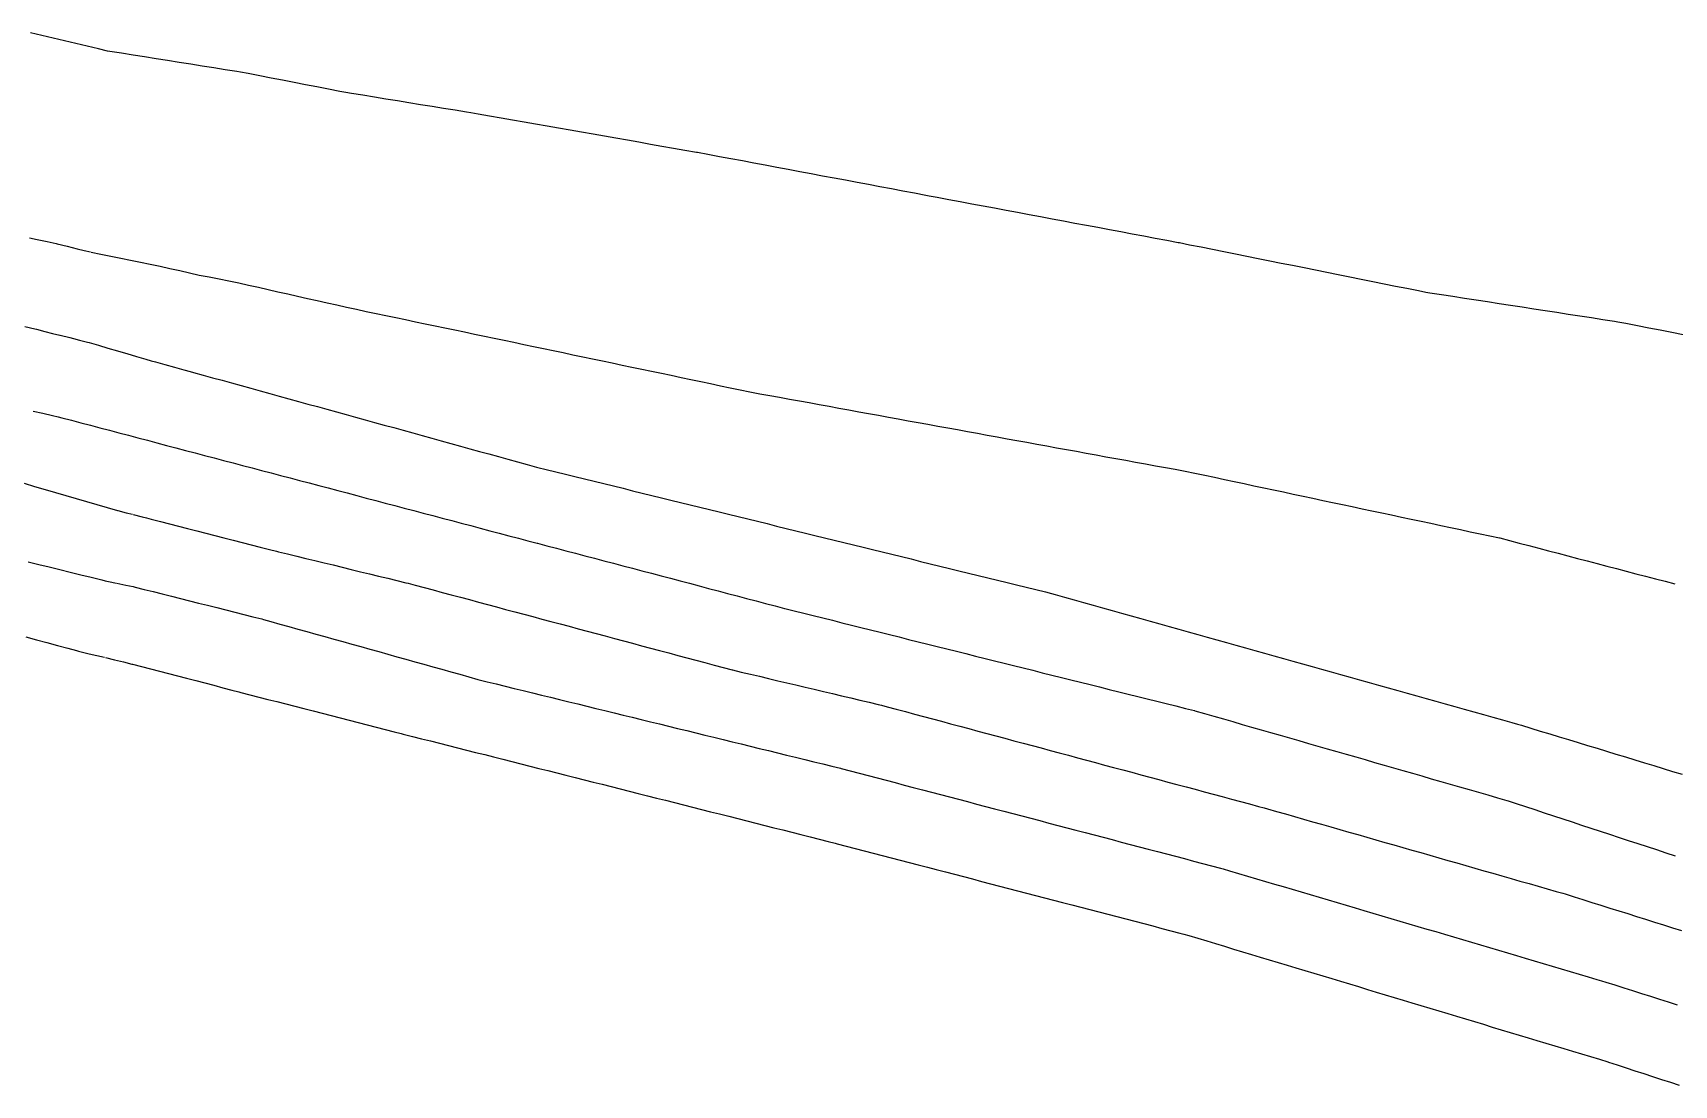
# Model space of a CAD drawing. Extents: x 6451167 to 6455043, y 1871096 to 1873438.
# Drawn here: x 6454539.2 to 6454791.3, y 1871154.2 to 1871315.8 of the extents above; entities that cross this region are included whole.
import ezdxf

# ---------------------------------------------------------------- set-up
doc = ezdxf.new("R2010")
doc.units = 0
doc.header["$LTSCALE"] = 100
doc.header["$MEASUREMENT"] = 0
for name, color, linetype in [('seg001', 1, 'CONTINUOUS'), ('seg002', 1, 'CONTINUOUS'), ('seg004', 1, 'CONTINUOUS'), ('seg011', 1, 'CONTINUOUS')]:
    doc.layers.add(name, color=color, linetype=linetype)

msp = doc.modelspace()

# ---------------------------------------------------------------- linework, layer by layer
at = {"layer": 'seg001'}
for points in [[(6454538.68, 1871284.33), (6454539.83, 1871284.09), (6454541.38, 1871283.77), (6454542.73, 1871283.49), (6454542.92, 1871283.44), (6454544.45, 1871283.06), (6454545.98, 1871282.67), (6454547.06, 1871282.41), (6454548.04, 1871282.17), (6454548.04, 1871282.17)], [(6454537.95, 1871270.73), (6454539.47, 1871270.35), (6454539.71, 1871270.29), (6454541, 1871269.96), (6454542.21, 1871269.67), (6454543.3, 1871269.4), (6454543.3, 1871269.4)], [(6454537.86, 1871246.63), (6454539.45, 1871246.16), (6454541.05, 1871245.7), (6454542.64, 1871245.24), (6454544.23, 1871244.77), (6454545.83, 1871244.31), (6454547.42, 1871243.84), (6454549.02, 1871243.38), (6454550.61, 1871242.91), (6454552.2, 1871242.45), (6454552.24, 1871242.44), (6454553.5, 1871242.11), (6454554.46, 1871241.87), (6454554.46, 1871241.87)], [(6454538.46, 1871234.57), (6454540.07, 1871234.17), (6454541.68, 1871233.77), (6454543.3, 1871233.38), (6454544.91, 1871232.98), (6454546.52, 1871232.59), (6454548.14, 1871232.19), (6454549.75, 1871231.79), (6454550.29, 1871231.66), (6454551.31, 1871231.42), (6454551.97, 1871231.28), (6454551.97, 1871231.28)], [(6454538.1, 1871223.03), (6454539.71, 1871222.6), (6454541.33, 1871222.16), (6454542.94, 1871221.72), (6454544.56, 1871221.28), (6454545.88, 1871220.92), (6454546.17, 1871220.85), (6454547.8, 1871220.45), (6454550.2, 1871219.91), (6454550.2, 1871219.91)]]:
    msp.add_lwpolyline(points, dxfattribs=at)
at = {"layer": 'seg002'}
msp.add_lwpolyline([(6454548.13, 1871282.15), (6454549.64, 1871281.85), (6454551.15, 1871281.54), (6454552.67, 1871281.24), (6454554.18, 1871280.93), (6454555.69, 1871280.63), (6454557.21, 1871280.32), (6454558.72, 1871280), (6454560.22, 1871279.65), (6454561.73, 1871279.3), (6454563.23, 1871278.96), (6454564.74, 1871278.63), (6454566.26, 1871278.33), (6454567.77, 1871278.03), (6454569.29, 1871277.73), (6454570.8, 1871277.41), (6454572.3, 1871277.07), (6454573.81, 1871276.74), (6454575.32, 1871276.4), (6454576.82, 1871276.06), (6454578.33, 1871275.72), (6454579.84, 1871275.38), (6454581.34, 1871275.04), (6454582.85, 1871274.7), (6454584.36, 1871274.37), (6454585.86, 1871274.03), (6454587.37, 1871273.69), (6454588.88, 1871273.36), (6454590.39, 1871273.05), (6454591.9, 1871272.73), (6454593.41, 1871272.41), (6454594.92, 1871272.09), (6454596.44, 1871271.78), (6454597.95, 1871271.46), (6454599.46, 1871271.14), (6454600.97, 1871270.83), (6454602.48, 1871270.51), (6454603.99, 1871270.19), (6454605.5, 1871269.88), (6454607.02, 1871269.56), (6454608.53, 1871269.24), (6454610.04, 1871268.92), (6454611.55, 1871268.61), (6454613.06, 1871268.29), (6454614.57, 1871267.97), (6454616.08, 1871267.66), (6454617.59, 1871267.34), (6454619.11, 1871267.02), (6454620.62, 1871266.71), (6454622.13, 1871266.39), (6454623.64, 1871266.07), (6454625.15, 1871265.75), (6454626.66, 1871265.44), (6454628.17, 1871265.12), (6454629.69, 1871264.8), (6454631.2, 1871264.49), (6454632.71, 1871264.17), (6454634.22, 1871263.85), (6454635.73, 1871263.54), (6454637.24, 1871263.22), (6454638.75, 1871262.9), (6454640.26, 1871262.58), (6454641.78, 1871262.27), (6454643.29, 1871261.95), (6454644.8, 1871261.63), (6454646.31, 1871261.32), (6454647.82, 1871261), (6454649.33, 1871260.68), (6454650.85, 1871260.4), (6454652.37, 1871260.12), (6454653.89, 1871259.85), (6454655.41, 1871259.57), (6454656.93, 1871259.29), (6454658.45, 1871259.02), (6454659.97, 1871258.74), (6454661.48, 1871258.46), (6454663, 1871258.19), (6454664.52, 1871257.91), (6454666.04, 1871257.63), (6454667.56, 1871257.36), (6454669.08, 1871257.08), (6454670.6, 1871256.8), (6454672.12, 1871256.53), (6454673.64, 1871256.25), (6454675.16, 1871255.97), (6454676.68, 1871255.7), (6454678.2, 1871255.42), (6454679.72, 1871255.14), (6454681.23, 1871254.87), (6454682.75, 1871254.59), (6454684.27, 1871254.31), (6454685.79, 1871254.04), (6454687.31, 1871253.76), (6454688.83, 1871253.48), (6454690.35, 1871253.21), (6454691.87, 1871252.93), (6454693.39, 1871252.65), (6454694.91, 1871252.38), (6454696.43, 1871252.1), (6454697.95, 1871251.82), (6454699.47, 1871251.55), (6454700.98, 1871251.27), (6454702.5, 1871250.99), (6454704.02, 1871250.72), (6454705.54, 1871250.44), (6454707.06, 1871250.16), (6454708.58, 1871249.89), (6454710.1, 1871249.61), (6454711.62, 1871249.33), (6454713.14, 1871249.06), (6454714.66, 1871248.78), (6454716.18, 1871248.5), (6454717.69, 1871248.19), (6454719.2, 1871247.87), (6454720.71, 1871247.55), (6454722.22, 1871247.23), (6454723.73, 1871246.91), (6454725.24, 1871246.59), (6454726.75, 1871246.26), (6454728.26, 1871245.94), (6454729.77, 1871245.62), (6454731.28, 1871245.3), (6454732.79, 1871244.98), (6454734.3, 1871244.66), (6454735.81, 1871244.34), (6454737.32, 1871244.01), (6454738.83, 1871243.69), (6454740.34, 1871243.37), (6454741.86, 1871243.05), (6454743.37, 1871242.73), (6454744.88, 1871242.41), (6454746.39, 1871242.09), (6454747.9, 1871241.76), (6454749.41, 1871241.44), (6454750.92, 1871241.12), (6454752.43, 1871240.8), (6454753.94, 1871240.48), (6454755.45, 1871240.16), (6454756.96, 1871239.84), (6454758.47, 1871239.52), (6454759.98, 1871239.19), (6454761.49, 1871238.87), (6454763, 1871238.55), (6454764.45, 1871238.24), (6454764.51, 1871238.23), (6454766, 1871237.83), (6454767.5, 1871237.44), (6454768.99, 1871237.05), (6454770.49, 1871236.66), (6454771.98, 1871236.27), (6454773.47, 1871235.88), (6454774.97, 1871235.48), (6454776.46, 1871235.09), (6454777.95, 1871234.7), (6454779.45, 1871234.31), (6454780.94, 1871233.92), (6454782.43, 1871233.53), (6454783.93, 1871233.13), (6454785.42, 1871232.74), (6454786.92, 1871232.35), (6454788.41, 1871231.96), (6454789.9, 1871231.57), (6454791.4, 1871231.18)], dxfattribs=at)
at = {"layer": 'seg004'}
msp.add_lwpolyline([(6454792.69, 1871269.45), (6454790.93, 1871269.79), (6454789.17, 1871270.14), (6454787.41, 1871270.48), (6454785.65, 1871270.82), (6454783.89, 1871271.16), (6454782.65, 1871271.4), (6454782.13, 1871271.48), (6454780.35, 1871271.76), (6454778.58, 1871272.03), (6454776.81, 1871272.3), (6454775.04, 1871272.58), (6454773.27, 1871272.85), (6454771.5, 1871273.12), (6454769.72, 1871273.4), (6454767.95, 1871273.67), (6454766.18, 1871273.94), (6454764.41, 1871274.22), (6454762.64, 1871274.49), (6454760.87, 1871274.76), (6454759.09, 1871275.04), (6454757.32, 1871275.31), (6454755.55, 1871275.58), (6454753.78, 1871275.86), (6454753.18, 1871275.95), (6454752.02, 1871276.18), (6454750.26, 1871276.54), (6454748.5, 1871276.89), (6454746.74, 1871277.24), (6454744.99, 1871277.6), (6454743.23, 1871277.95), (6454741.47, 1871278.3), (6454739.71, 1871278.65), (6454737.96, 1871279.01), (6454736.2, 1871279.36), (6454734.44, 1871279.71), (6454732.69, 1871280.07), (6454730.93, 1871280.42), (6454729.17, 1871280.77), (6454727.41, 1871281.13), (6454725.66, 1871281.48), (6454723.9, 1871281.83), (6454722.14, 1871282.19), (6454720.38, 1871282.54), (6454718.63, 1871282.89), (6454716.87, 1871283.24), (6454715.29, 1871283.56), (6454715.11, 1871283.6), (6454713.35, 1871283.93), (6454711.59, 1871284.26), (6454709.82, 1871284.59), (6454708.06, 1871284.92), (6454706.3, 1871285.25), (6454704.54, 1871285.58), (6454702.78, 1871285.91), (6454701.02, 1871286.24), (6454699.25, 1871286.57), (6454697.49, 1871286.9), (6454695.73, 1871287.23), (6454693.97, 1871287.56), (6454692.21, 1871287.89), (6454690.44, 1871288.22), (6454688.68, 1871288.55), (6454686.92, 1871288.88), (6454685.16, 1871289.21), (6454683.4, 1871289.54), (6454681.63, 1871289.87), (6454679.87, 1871290.2), (6454678.11, 1871290.53), (6454676.88, 1871290.76), (6454676.35, 1871290.86), (6454674.59, 1871291.19), (6454672.83, 1871291.52), (6454671.06, 1871291.85), (6454669.3, 1871292.18), (6454667.54, 1871292.52), (6454665.78, 1871292.85), (6454664.02, 1871293.18), (6454662.25, 1871293.51), (6454660.49, 1871293.84), (6454658.73, 1871294.17), (6454656.97, 1871294.5), (6454655.21, 1871294.83), (6454653.44, 1871295.16), (6454651.68, 1871295.49), (6454649.92, 1871295.82), (6454648.16, 1871296.15), (6454646.4, 1871296.48), (6454644.64, 1871296.81), (6454642.87, 1871297.14), (6454641.27, 1871297.44), (6454641.11, 1871297.47), (6454639.35, 1871297.78), (6454637.58, 1871298.09), (6454635.81, 1871298.4), (6454634.05, 1871298.71), (6454632.28, 1871299.02), (6454630.52, 1871299.33), (6454628.75, 1871299.64), (6454626.99, 1871299.95), (6454625.22, 1871300.26), (6454623.46, 1871300.57), (6454621.69, 1871300.88), (6454619.92, 1871301.19), (6454618.16, 1871301.5), (6454616.39, 1871301.81), (6454614.63, 1871302.12), (6454612.86, 1871302.43), (6454611.1, 1871302.74), (6454609.33, 1871303.05), (6454607.57, 1871303.36), (6454606.46, 1871303.55), (6454605.8, 1871303.66), (6454604.03, 1871303.94), (6454602.26, 1871304.23), (6454600.49, 1871304.52), (6454598.72, 1871304.8), (6454596.95, 1871305.09), (6454595.18, 1871305.38), (6454593.41, 1871305.67), (6454591.64, 1871305.95), (6454589.87, 1871306.24), (6454588.1, 1871306.53), (6454587.23, 1871306.67), (6454586.34, 1871306.84), (6454584.58, 1871307.18), (6454582.82, 1871307.52), (6454581.06, 1871307.86), (6454579.3, 1871308.21), (6454577.54, 1871308.55), (6454575.78, 1871308.89), (6454574.02, 1871309.23), (6454572.26, 1871309.57), (6454571.09, 1871309.8), (6454570.5, 1871309.89), (6454568.73, 1871310.17), (6454566.96, 1871310.45), (6454565.19, 1871310.73), (6454563.42, 1871311.02), (6454561.65, 1871311.3), (6454559.87, 1871311.58), (6454558.1, 1871311.86), (6454556.33, 1871312.14), (6454554.56, 1871312.42), (6454552.79, 1871312.7), (6454551.02, 1871312.98), (6454550.62, 1871313.05), (6454549.27, 1871313.37), (6454547.53, 1871313.78), (6454545.78, 1871314.19), (6454544.04, 1871314.6), (6454542.3, 1871315.02), (6454540.55, 1871315.43), (6454538.81, 1871315.84)], dxfattribs=at)
at = {"layer": 'seg011'}
for points in [[(6454543.39, 1871269.39), (6454543.39, 1871269.39), (6454544.86, 1871269.01), (6454545.44, 1871268.86), (6454546.33, 1871268.64), (6454547.57, 1871268.32), (6454547.8, 1871268.25), (6454549.26, 1871267.83), (6454550.71, 1871267.4), (6454552.17, 1871266.98), (6454552.67, 1871266.83), (6454553.63, 1871266.55), (6454555.09, 1871266.12), (6454556.54, 1871265.69), (6454557.37, 1871265.44), (6454558, 1871265.27), (6454559.47, 1871264.87), (6454560.93, 1871264.47), (6454562.39, 1871264.07), (6454563.33, 1871263.81), (6454563.86, 1871263.66), (6454565.32, 1871263.26), (6454566.79, 1871262.85), (6454568.25, 1871262.45), (6454569.71, 1871262.05), (6454571.18, 1871261.64), (6454572.64, 1871261.24), (6454574.11, 1871260.83), (6454575.57, 1871260.43), (6454577.03, 1871260.03), (6454578.5, 1871259.62), (6454579.96, 1871259.22), (6454581.42, 1871258.81), (6454582.89, 1871258.41), (6454584.35, 1871258.01), (6454585.82, 1871257.6), (6454587.28, 1871257.2), (6454588.74, 1871256.79), (6454590.21, 1871256.39), (6454591.67, 1871255.99), (6454593.14, 1871255.58), (6454594.6, 1871255.18), (6454596.06, 1871254.77), (6454597.53, 1871254.37), (6454598.99, 1871253.97), (6454600.45, 1871253.56), (6454601.92, 1871253.16), (6454603.38, 1871252.75), (6454604.85, 1871252.35), (6454606.31, 1871251.95), (6454607.77, 1871251.54), (6454609.24, 1871251.14), (6454610.7, 1871250.73), (6454612.16, 1871250.33), (6454613.63, 1871249.93), (6454615.09, 1871249.52), (6454616.56, 1871249.12), (6454616.76, 1871249.06), (6454618.03, 1871248.75), (6454619.5, 1871248.39), (6454620.98, 1871248.03), (6454622.45, 1871247.67), (6454623.93, 1871247.3), (6454625.4, 1871246.94), (6454626.88, 1871246.58), (6454628.35, 1871246.22), (6454629.83, 1871245.86), (6454631.3, 1871245.49), (6454632.78, 1871245.13), (6454634.25, 1871244.77), (6454635.73, 1871244.41), (6454637.2, 1871244.05), (6454638.68, 1871243.68), (6454640.15, 1871243.32), (6454641.63, 1871242.96), (6454643.1, 1871242.6), (6454644.58, 1871242.24), (6454646.05, 1871241.87), (6454647.53, 1871241.51), (6454649, 1871241.15), (6454650.47, 1871240.79), (6454651.95, 1871240.43), (6454653.42, 1871240.06), (6454654.9, 1871239.7), (6454656.37, 1871239.34), (6454657.85, 1871238.98), (6454659.32, 1871238.62), (6454660.8, 1871238.25), (6454662.27, 1871237.89), (6454663.75, 1871237.53), (6454665.22, 1871237.17), (6454666.7, 1871236.81), (6454668.17, 1871236.44), (6454669.65, 1871236.08), (6454671.12, 1871235.72), (6454672.6, 1871235.36), (6454674.07, 1871235), (6454675.55, 1871234.63), (6454677.02, 1871234.27), (6454678.5, 1871233.91), (6454679.97, 1871233.55), (6454681.44, 1871233.19), (6454682.92, 1871232.82), (6454684.39, 1871232.46), (6454685.87, 1871232.1), (6454687.34, 1871231.74), (6454688.82, 1871231.38), (6454690.29, 1871231.01), (6454691.77, 1871230.65), (6454693.24, 1871230.29), (6454694.72, 1871229.93), (6454695.66, 1871229.7), (6454696.19, 1871229.55), (6454697.65, 1871229.14), (6454699.11, 1871228.73), (6454700.57, 1871228.32), (6454702.04, 1871227.91), (6454703.5, 1871227.5), (6454704.96, 1871227.09), (6454706.42, 1871226.68), (6454707.89, 1871226.27), (6454709.35, 1871225.86), (6454710.81, 1871225.45), (6454712.27, 1871225.04), (6454713.73, 1871224.63), (6454715.2, 1871224.22), (6454716.66, 1871223.81), (6454718.12, 1871223.4), (6454719.58, 1871222.99), (6454721.05, 1871222.58), (6454722.51, 1871222.17), (6454723.97, 1871221.76), (6454725.43, 1871221.35), (6454726.89, 1871220.94), (6454728.36, 1871220.53), (6454729.82, 1871220.12), (6454731.28, 1871219.71), (6454732.74, 1871219.3), (6454734.2, 1871218.89), (6454735.67, 1871218.48), (6454737.13, 1871218.07), (6454738.59, 1871217.66), (6454740.05, 1871217.25), (6454741.52, 1871216.84), (6454742.98, 1871216.43), (6454744.44, 1871216.02), (6454745.9, 1871215.61), (6454747.36, 1871215.2), (6454748.83, 1871214.79), (6454750.29, 1871214.38), (6454751.75, 1871213.97), (6454753.21, 1871213.56), (6454754.68, 1871213.15), (6454756.14, 1871212.74), (6454757.6, 1871212.33), (6454759.06, 1871211.92), (6454760.52, 1871211.51), (6454761.99, 1871211.1), (6454763.45, 1871210.69), (6454764.91, 1871210.28), (6454766.37, 1871209.87), (6454767.24, 1871209.63), (6454767.83, 1871209.45), (6454769.28, 1871209.01), (6454770.74, 1871208.57), (6454772.19, 1871208.12), (6454773.64, 1871207.68), (6454775.09, 1871207.24), (6454776.55, 1871206.8), (6454778, 1871206.35), (6454779.45, 1871205.91), (6454780.91, 1871205.47), (6454782.36, 1871205.03), (6454783.81, 1871204.58), (6454785.26, 1871204.14), (6454786.72, 1871203.7), (6454788.17, 1871203.26), (6454789.62, 1871202.81), (6454791.07, 1871202.37), (6454792.53, 1871201.93)], [(6454539.22, 1871257.73), (6454540.69, 1871257.39), (6454542.17, 1871257.06), (6454543.06, 1871256.86), (6454543.63, 1871256.71), (6454545.09, 1871256.32), (6454546.56, 1871255.93), (6454548.02, 1871255.55), (6454549.48, 1871255.16), (6454550.94, 1871254.78), (6454552.4, 1871254.39), (6454553.86, 1871254.01), (6454555.32, 1871253.62), (6454556.78, 1871253.24), (6454558.24, 1871252.85), (6454559.7, 1871252.46), (6454561.16, 1871252.08), (6454562.62, 1871251.69), (6454564.09, 1871251.31), (6454565.55, 1871250.92), (6454567.01, 1871250.54), (6454568.47, 1871250.15), (6454569.93, 1871249.77), (6454571.39, 1871249.38), (6454572.85, 1871248.99), (6454574.31, 1871248.61), (6454575.77, 1871248.22), (6454577.23, 1871247.84), (6454578.69, 1871247.45), (6454580.15, 1871247.07), (6454581.62, 1871246.68), (6454583.08, 1871246.3), (6454584.54, 1871245.91), (6454586, 1871245.52), (6454587.46, 1871245.14), (6454588.92, 1871244.75), (6454590.38, 1871244.37), (6454591.84, 1871243.98), (6454593.3, 1871243.6), (6454594.76, 1871243.21), (6454596.22, 1871242.83), (6454597.68, 1871242.44), (6454599.15, 1871242.05), (6454600.61, 1871241.67), (6454602.07, 1871241.28), (6454603.53, 1871240.9), (6454604.99, 1871240.51), (6454606.45, 1871240.13), (6454607.91, 1871239.74), (6454609.37, 1871239.35), (6454610.83, 1871238.97), (6454612.29, 1871238.58), (6454613.75, 1871238.2), (6454615.21, 1871237.81), (6454616.64, 1871237.44), (6454616.68, 1871237.43), (6454618.14, 1871237.04), (6454619.6, 1871236.66), (6454621.06, 1871236.27), (6454622.52, 1871235.89), (6454623.98, 1871235.5), (6454625.44, 1871235.11), (6454626.9, 1871234.73), (6454628.36, 1871234.34), (6454629.82, 1871233.96), (6454631.28, 1871233.57), (6454632.74, 1871233.19), (6454634.21, 1871232.8), (6454635.67, 1871232.42), (6454637.13, 1871232.03), (6454638.59, 1871231.65), (6454640.05, 1871231.26), (6454641.51, 1871230.88), (6454642.97, 1871230.49), (6454644.43, 1871230.1), (6454645.89, 1871229.72), (6454647.35, 1871229.33), (6454648.81, 1871228.95), (6454650.27, 1871228.56), (6454651.74, 1871228.18), (6454653.2, 1871227.79), (6454654.66, 1871227.41), (6454654.67, 1871227.4), (6454656.12, 1871227.04), (6454657.59, 1871226.68), (6454659.06, 1871226.31), (6454660.52, 1871225.94), (6454661.99, 1871225.58), (6454663.45, 1871225.21), (6454664.92, 1871224.85), (6454666.38, 1871224.48), (6454667.85, 1871224.12), (6454669.32, 1871223.75), (6454670.78, 1871223.38), (6454672.25, 1871223.02), (6454673.71, 1871222.65), (6454675.18, 1871222.29), (6454676.65, 1871221.92), (6454678.11, 1871221.56), (6454679.58, 1871221.19), (6454681.04, 1871220.83), (6454682.51, 1871220.46), (6454683.98, 1871220.09), (6454685.44, 1871219.73), (6454686.91, 1871219.36), (6454688.37, 1871219), (6454689.84, 1871218.63), (6454691.31, 1871218.27), (6454692.77, 1871217.9), (6454694.24, 1871217.53), (6454695.7, 1871217.17), (6454697.17, 1871216.8), (6454698.64, 1871216.44), (6454700.1, 1871216.07), (6454701.57, 1871215.71), (6454703.03, 1871215.34), (6454704.5, 1871214.97), (6454705.97, 1871214.61), (6454707.43, 1871214.24), (6454708.9, 1871213.88), (6454710.36, 1871213.51), (6454711.83, 1871213.15), (6454713.29, 1871212.78), (6454714.76, 1871212.42), (6454716.23, 1871212.05), (6454717.64, 1871211.7), (6454717.69, 1871211.68), (6454719.14, 1871211.26), (6454720.6, 1871210.85), (6454722.05, 1871210.43), (6454723.5, 1871210.01), (6454724.95, 1871209.59), (6454726.4, 1871209.18), (6454727.86, 1871208.76), (6454729.31, 1871208.34), (6454730.76, 1871207.92), (6454732.21, 1871207.51), (6454733.66, 1871207.09), (6454735.12, 1871206.67), (6454736.57, 1871206.25), (6454738.02, 1871205.84), (6454739.47, 1871205.42), (6454740.92, 1871205), (6454742.38, 1871204.58), (6454743.83, 1871204.17), (6454745.28, 1871203.75), (6454746.73, 1871203.33), (6454748.18, 1871202.91), (6454749.64, 1871202.5), (6454751.09, 1871202.08), (6454752.54, 1871201.66), (6454753.99, 1871201.24), (6454755.44, 1871200.82), (6454756.9, 1871200.41), (6454758.35, 1871199.99), (6454759.8, 1871199.57), (6454761.25, 1871199.15), (6454762.7, 1871198.74), (6454764.16, 1871198.32), (6454765.61, 1871197.9), (6454765.78, 1871197.85), (6454767.04, 1871197.43), (6454768.48, 1871196.96), (6454769.91, 1871196.49), (6454771.35, 1871196.02), (6454772.78, 1871195.54), (6454774.22, 1871195.07), (6454775.65, 1871194.6), (6454777.09, 1871194.12), (6454778.52, 1871193.65), (6454779.96, 1871193.18), (6454781.39, 1871192.7), (6454782.83, 1871192.23), (6454784.26, 1871191.76), (6454785.7, 1871191.28), (6454787.13, 1871190.81), (6454788.57, 1871190.34), (6454790, 1871189.86), (6454791.44, 1871189.39)], [(6454554.57, 1871241.84), (6454555.97, 1871241.48), (6454556.63, 1871241.3), (6454557.36, 1871241.11), (6454558.76, 1871240.76), (6454560.15, 1871240.4), (6454561.55, 1871240.04), (6454562.94, 1871239.69), (6454564.34, 1871239.33), (6454565.73, 1871238.97), (6454567.13, 1871238.62), (6454568.52, 1871238.26), (6454569.92, 1871237.9), (6454571.32, 1871237.55), (6454572.71, 1871237.19), (6454574.11, 1871236.83), (6454575.5, 1871236.48), (6454576.62, 1871236.19), (6454576.9, 1871236.12), (6454578.3, 1871235.78), (6454579.7, 1871235.44), (6454581.1, 1871235.1), (6454582.5, 1871234.76), (6454583.9, 1871234.42), (6454585.3, 1871234.08), (6454586.7, 1871233.73), (6454588.09, 1871233.39), (6454589.49, 1871233.05), (6454590.89, 1871232.71), (6454592.29, 1871232.37), (6454593.69, 1871232.03), (6454595.09, 1871231.69), (6454596.49, 1871231.35), (6454596.81, 1871231.27), (6454597.88, 1871230.98), (6454599.28, 1871230.61), (6454600.67, 1871230.24), (6454602.06, 1871229.87), (6454603.45, 1871229.49), (6454604.84, 1871229.12), (6454606.23, 1871228.75), (6454607.63, 1871228.38), (6454609.02, 1871228), (6454610.41, 1871227.63), (6454611.8, 1871227.26), (6454613.19, 1871226.89), (6454614.58, 1871226.52), (6454615.98, 1871226.14), (6454617.37, 1871225.77), (6454618.76, 1871225.4), (6454620.15, 1871225.03), (6454621.54, 1871224.66), (6454622.93, 1871224.28), (6454624.32, 1871223.91), (6454625.72, 1871223.54), (6454627.11, 1871223.17), (6454628.5, 1871222.8), (6454629.89, 1871222.42), (6454631.28, 1871222.05), (6454632.67, 1871221.68), (6454634.07, 1871221.31), (6454635.46, 1871220.94), (6454636.85, 1871220.56), (6454638.24, 1871220.19), (6454639.63, 1871219.82), (6454641.02, 1871219.45), (6454642.42, 1871219.08), (6454643.81, 1871218.7), (6454645.2, 1871218.33), (6454646.59, 1871217.96), (6454646.64, 1871217.95), (6454647.99, 1871217.63), (6454649.39, 1871217.3), (6454650.8, 1871216.97), (6454652.2, 1871216.63), (6454653.6, 1871216.3), (6454655, 1871215.97), (6454656.4, 1871215.64), (6454657.81, 1871215.31), (6454659.21, 1871214.98), (6454660.61, 1871214.65), (6454662.01, 1871214.32), (6454663.41, 1871213.99), (6454664.81, 1871213.66), (6454666.22, 1871213.32), (6454667.62, 1871212.99), (6454669.02, 1871212.66), (6454669.55, 1871212.54), (6454670.42, 1871212.3), (6454671.81, 1871211.93), (6454673.2, 1871211.56), (6454674.59, 1871211.18), (6454675.98, 1871210.81), (6454677.37, 1871210.44), (6454678.76, 1871210.06), (6454680.15, 1871209.69), (6454681.55, 1871209.32), (6454682.94, 1871208.94), (6454684.33, 1871208.57), (6454685.72, 1871208.2), (6454687.11, 1871207.82), (6454688.5, 1871207.45), (6454689.89, 1871207.08), (6454691.28, 1871206.7), (6454692.67, 1871206.33), (6454694.07, 1871205.96), (6454695.46, 1871205.58), (6454696.85, 1871205.21), (6454698.24, 1871204.84), (6454699.63, 1871204.46), (6454701.02, 1871204.09), (6454702.41, 1871203.72), (6454703.8, 1871203.34), (6454705.2, 1871202.97), (6454706.59, 1871202.6), (6454707.98, 1871202.22), (6454709.37, 1871201.85), (6454710.76, 1871201.48), (6454712.15, 1871201.1), (6454713.54, 1871200.73), (6454714.93, 1871200.35), (6454716.33, 1871199.98), (6454717.72, 1871199.61), (6454719.11, 1871199.23), (6454720.5, 1871198.86), (6454721.89, 1871198.49), (6454723.28, 1871198.11), (6454724.67, 1871197.74), (6454726.06, 1871197.37), (6454727.46, 1871196.99), (6454728.32, 1871196.76), (6454728.84, 1871196.61), (6454730.23, 1871196.22), (6454731.61, 1871195.82), (6454733, 1871195.42), (6454734.38, 1871195.03), (6454735.77, 1871194.63), (6454737.15, 1871194.23), (6454738.54, 1871193.84), (6454739.92, 1871193.44), (6454741.31, 1871193.05), (6454742.69, 1871192.65), (6454744.08, 1871192.25), (6454745.46, 1871191.86), (6454746.85, 1871191.46), (6454748.23, 1871191.07), (6454749.62, 1871190.67), (6454751, 1871190.27), (6454752.39, 1871189.88), (6454753.77, 1871189.48), (6454755.16, 1871189.08), (6454756.54, 1871188.69), (6454757.93, 1871188.29), (6454759.31, 1871187.9), (6454760.7, 1871187.5), (6454762.08, 1871187.1), (6454763.47, 1871186.71), (6454764.85, 1871186.31), (6454766.24, 1871185.91), (6454767.62, 1871185.52), (6454769.01, 1871185.12), (6454770.39, 1871184.73), (6454771.78, 1871184.33), (6454773.16, 1871183.93), (6454774.21, 1871183.63), (6454774.54, 1871183.53), (6454775.92, 1871183.1), (6454777.29, 1871182.67), (6454778.67, 1871182.23), (6454780.04, 1871181.8), (6454781.41, 1871181.37), (6454782.79, 1871180.94), (6454784.16, 1871180.51), (6454785.54, 1871180.08), (6454786.91, 1871179.64), (6454788.29, 1871179.21), (6454789.66, 1871178.78), (6454791.03, 1871178.35), (6454792.41, 1871177.92)], [(6454552.07, 1871231.26), (6454553.47, 1871230.98), (6454554.56, 1871230.76), (6454554.88, 1871230.68), (6454556.27, 1871230.33), (6454557.66, 1871229.98), (6454559.05, 1871229.63), (6454560.45, 1871229.28), (6454561.84, 1871228.93), (6454563.23, 1871228.58), (6454564.62, 1871228.23), (6454566.01, 1871227.88), (6454567.41, 1871227.53), (6454568.8, 1871227.18), (6454570.19, 1871226.83), (6454571.58, 1871226.48), (6454572.98, 1871226.13), (6454574.37, 1871225.78), (6454574.61, 1871225.72), (6454575.75, 1871225.4), (6454577.13, 1871225.01), (6454578.52, 1871224.63), (6454579.9, 1871224.24), (6454581.28, 1871223.85), (6454582.66, 1871223.47), (6454584.05, 1871223.08), (6454585.43, 1871222.69), (6454586.81, 1871222.3), (6454588.19, 1871221.92), (6454589.58, 1871221.53), (6454590.96, 1871221.14), (6454592.34, 1871220.76), (6454593.72, 1871220.37), (6454595.11, 1871219.98), (6454596.49, 1871219.6), (6454597.87, 1871219.21), (6454599.25, 1871218.82), (6454600.64, 1871218.44), (6454602.02, 1871218.05), (6454603.4, 1871217.66), (6454604.78, 1871217.28), (6454606.16, 1871216.89), (6454607.55, 1871216.5), (6454608.14, 1871216.34), (6454608.94, 1871216.14), (6454610.33, 1871215.8), (6454611.72, 1871215.46), (6454613.12, 1871215.12), (6454614.51, 1871214.78), (6454615.91, 1871214.43), (6454617.3, 1871214.09), (6454618.7, 1871213.75), (6454620.09, 1871213.41), (6454621.49, 1871213.07), (6454622.88, 1871212.73), (6454624.27, 1871212.39), (6454625.67, 1871212.05), (6454627.06, 1871211.7), (6454628.46, 1871211.36), (6454629.85, 1871211.02), (6454631.25, 1871210.68), (6454632.64, 1871210.34), (6454634.03, 1871210), (6454635.43, 1871209.66), (6454636.82, 1871209.31), (6454638.22, 1871208.97), (6454639.61, 1871208.63), (6454641.01, 1871208.29), (6454642.4, 1871207.95), (6454643.8, 1871207.61), (6454645.19, 1871207.27), (6454646.58, 1871206.93), (6454647.98, 1871206.58), (6454649.37, 1871206.24), (6454650.77, 1871205.9), (6454652.16, 1871205.56), (6454653.56, 1871205.22), (6454654.95, 1871204.88), (6454656.34, 1871204.54), (6454657.74, 1871204.2), (6454659.13, 1871203.85), (6454660.53, 1871203.51), (6454661.92, 1871203.17), (6454663.26, 1871202.84), (6454663.32, 1871202.83), (6454664.7, 1871202.46), (6454666.09, 1871202.1), (6454667.48, 1871201.73), (6454668.87, 1871201.37), (6454670.26, 1871201), (6454671.65, 1871200.64), (6454673.03, 1871200.27), (6454674.42, 1871199.91), (6454675.81, 1871199.54), (6454677.2, 1871199.18), (6454678.59, 1871198.81), (6454679.98, 1871198.45), (6454681.36, 1871198.08), (6454682.75, 1871197.72), (6454684.14, 1871197.35), (6454685.53, 1871196.99), (6454686.92, 1871196.62), (6454688.31, 1871196.26), (6454689.69, 1871195.89), (6454691.08, 1871195.53), (6454692.47, 1871195.16), (6454693.86, 1871194.8), (6454695.25, 1871194.43), (6454696.64, 1871194.07), (6454698.02, 1871193.7), (6454699.41, 1871193.34), (6454700.8, 1871192.97), (6454702.19, 1871192.61), (6454703.58, 1871192.24), (6454704.97, 1871191.88), (6454706.35, 1871191.51), (6454707.74, 1871191.15), (6454709.13, 1871190.78), (6454710.52, 1871190.42), (6454711.91, 1871190.05), (6454713.3, 1871189.69), (6454714.68, 1871189.32), (6454716.07, 1871188.96), (6454717.46, 1871188.59), (6454718.85, 1871188.23), (6454720.24, 1871187.86), (6454721.63, 1871187.5), (6454722.01, 1871187.39), (6454723, 1871187.1), (6454724.38, 1871186.69), (6454725.76, 1871186.29), (6454727.13, 1871185.88), (6454728.51, 1871185.47), (6454729.89, 1871185.06), (6454731.26, 1871184.66), (6454732.64, 1871184.25), (6454734.02, 1871183.84), (6454735.39, 1871183.44), (6454736.77, 1871183.03), (6454738.15, 1871182.62), (6454739.52, 1871182.21), (6454740.9, 1871181.81), (6454742.28, 1871181.4), (6454743.65, 1871180.99), (6454745.03, 1871180.59), (6454746.41, 1871180.18), (6454747.78, 1871179.77), (6454749.16, 1871179.36), (6454750.54, 1871178.96), (6454751.91, 1871178.55), (6454753.29, 1871178.14), (6454754.67, 1871177.74), (6454756.04, 1871177.33), (6454757.42, 1871176.92), (6454758.8, 1871176.51), (6454760.17, 1871176.11), (6454761.55, 1871175.7), (6454762.93, 1871175.29), (6454764.3, 1871174.89), (6454765.68, 1871174.48), (6454767.06, 1871174.07), (6454768.43, 1871173.66), (6454769.81, 1871173.26), (6454771.18, 1871172.85), (6454772.56, 1871172.44), (6454773.94, 1871172.04), (6454775.31, 1871171.63), (6454776.69, 1871171.22), (6454778.07, 1871170.81), (6454779.44, 1871170.41), (6454780.13, 1871170.2), (6454780.82, 1871169.99), (6454782.18, 1871169.55), (6454783.55, 1871169.12), (6454784.92, 1871168.68), (6454786.29, 1871168.25), (6454787.66, 1871167.81), (6454789.03, 1871167.38), (6454790.39, 1871166.95), (6454791.76, 1871166.51)], [(6454550.32, 1871219.87), (6454551.71, 1871219.53), (6454553.1, 1871219.18), (6454554.4, 1871218.86), (6454554.49, 1871218.84), (6454555.87, 1871218.48), (6454557.26, 1871218.12), (6454558.64, 1871217.75), (6454560.03, 1871217.39), (6454561.41, 1871217.03), (6454562.8, 1871216.67), (6454564.19, 1871216.31), (6454565.57, 1871215.95), (6454566.96, 1871215.59), (6454568.34, 1871215.22), (6454569.73, 1871214.86), (6454570.82, 1871214.58), (6454571.11, 1871214.5), (6454572.5, 1871214.15), (6454573.89, 1871213.79), (6454575.28, 1871213.43), (6454576.66, 1871213.08), (6454578.05, 1871212.72), (6454579.44, 1871212.37), (6454580.82, 1871212.01), (6454582.21, 1871211.65), (6454583.6, 1871211.3), (6454584.98, 1871210.94), (6454586.37, 1871210.59), (6454587.76, 1871210.23), (6454589.15, 1871209.87), (6454590.53, 1871209.52), (6454591.92, 1871209.16), (6454593.31, 1871208.81), (6454594.69, 1871208.45), (6454595.75, 1871208.18), (6454596.08, 1871208.1), (6454597.47, 1871207.74), (6454598.86, 1871207.39), (6454600.25, 1871207.04), (6454601.63, 1871206.69), (6454603.02, 1871206.34), (6454604.41, 1871205.99), (6454605.8, 1871205.64), (6454607.19, 1871205.29), (6454608.58, 1871204.94), (6454609.96, 1871204.59), (6454611.35, 1871204.24), (6454612.74, 1871203.89), (6454614.13, 1871203.53), (6454615.52, 1871203.18), (6454616.91, 1871202.83), (6454618.29, 1871202.48), (6454619.68, 1871202.13), (6454621.07, 1871201.78), (6454622.46, 1871201.43), (6454623.85, 1871201.08), (6454625.24, 1871200.73), (6454626.62, 1871200.38), (6454628.01, 1871200.03), (6454629.4, 1871199.68), (6454630.79, 1871199.32), (6454632.18, 1871198.97), (6454633.57, 1871198.62), (6454634.95, 1871198.27), (6454636.34, 1871197.92), (6454637.73, 1871197.57), (6454639.12, 1871197.22), (6454640.51, 1871196.87), (6454641.9, 1871196.52), (6454643.28, 1871196.17), (6454644.67, 1871195.82), (6454646.06, 1871195.47), (6454647.45, 1871195.11), (6454648.84, 1871194.76), (6454650.23, 1871194.41), (6454651.61, 1871194.06), (6454653, 1871193.71), (6454654.39, 1871193.36), (6454655.78, 1871193.01), (6454657.17, 1871192.66), (6454658.56, 1871192.31), (6454659.94, 1871191.96), (6454661.33, 1871191.61), (6454662.4, 1871191.34), (6454662.72, 1871191.25), (6454664.11, 1871190.89), (6454665.49, 1871190.53), (6454666.88, 1871190.17), (6454668.26, 1871189.81), (6454669.65, 1871189.45), (6454671.04, 1871189.09), (6454672.42, 1871188.73), (6454673.81, 1871188.36), (6454675.19, 1871188), (6454676.58, 1871187.64), (6454677.96, 1871187.28), (6454679.35, 1871186.92), (6454680.74, 1871186.56), (6454682.12, 1871186.2), (6454683.51, 1871185.84), (6454684.89, 1871185.47), (6454686.28, 1871185.11), (6454687.66, 1871184.75), (6454689.05, 1871184.39), (6454690.44, 1871184.03), (6454691.82, 1871183.67), (6454693.21, 1871183.31), (6454694.59, 1871182.95), (6454695.98, 1871182.59), (6454697.36, 1871182.22), (6454698.75, 1871181.86), (6454700.14, 1871181.5), (6454701.52, 1871181.14), (6454702.91, 1871180.78), (6454704.29, 1871180.42), (6454705.68, 1871180.06), (6454707.06, 1871179.7), (6454708.45, 1871179.34), (6454709.84, 1871178.97), (6454711.22, 1871178.61), (6454712.61, 1871178.25), (6454713.99, 1871177.89), (6454715.38, 1871177.53), (6454716, 1871177.37), (6454716.76, 1871177.14), (6454718.13, 1871176.73), (6454719.5, 1871176.31), (6454720.87, 1871175.9), (6454722.24, 1871175.49), (6454723.61, 1871175.07), (6454724.98, 1871174.66), (6454726.35, 1871174.25), (6454727.72, 1871173.83), (6454729.1, 1871173.42), (6454730.47, 1871173.01), (6454731.84, 1871172.59), (6454733.21, 1871172.18), (6454734.58, 1871171.77), (6454735.95, 1871171.35), (6454737.32, 1871170.94), (6454738.69, 1871170.53), (6454740.06, 1871170.11), (6454741.43, 1871169.7), (6454742.81, 1871169.29), (6454744.18, 1871168.87), (6454745.55, 1871168.46), (6454746.92, 1871168.05), (6454748.29, 1871167.63), (6454749.66, 1871167.22), (6454751.03, 1871166.81), (6454752.4, 1871166.39), (6454753.77, 1871165.98), (6454755.14, 1871165.57), (6454756.52, 1871165.15), (6454757.89, 1871164.74), (6454759.26, 1871164.33), (6454760.63, 1871163.91), (6454762, 1871163.5), (6454763.37, 1871163.09), (6454764.74, 1871162.67), (6454766.11, 1871162.26), (6454767.48, 1871161.85), (6454768.86, 1871161.43), (6454770.23, 1871161.02), (6454771.6, 1871160.61), (6454772.97, 1871160.19), (6454774.34, 1871159.78), (6454775.71, 1871159.37), (6454777.08, 1871158.95), (6454778.45, 1871158.54), (6454779.82, 1871158.13), (6454781.09, 1871157.74), (6454781.19, 1871157.71), (6454782.55, 1871157.27), (6454783.92, 1871156.82), (6454785.28, 1871156.38), (6454786.64, 1871155.93), (6454788, 1871155.49), (6454789.36, 1871155.04), (6454790.72, 1871154.6), (6454792.08, 1871154.15)]]:
    msp.add_lwpolyline(points, dxfattribs=at)

doc.saveas('drawing.dxf')
